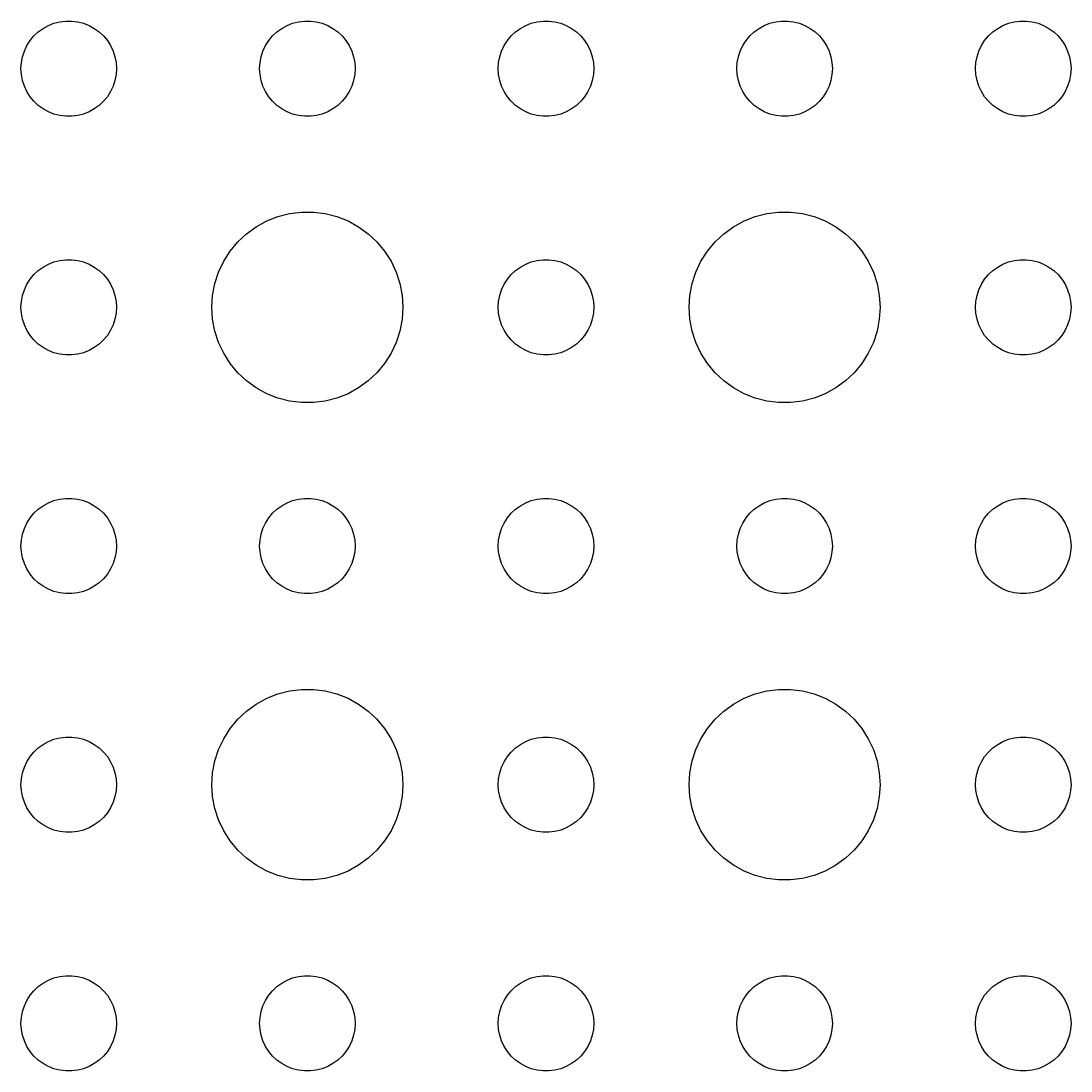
# Model space of a CAD drawing. Header units: metres. Extents: x -157 to 157, y -157 to 157.
# Drawn here: x 81 to 114, y 36 to 69 of the extents above; entities that cross this region are included whole.
import ezdxf

# ---------------------------------------------------------------- set-up
doc = ezdxf.new("R2010")
doc.units = ezdxf.units.M

msp = doc.modelspace()

# ---------------------------------------------------------------- linework, layer by layer
for p, q in [((82.0365, 68.9266), (82.2189, 68.9734)), ((82.2189, 68.9734), (82.4058, 68.997)), ((82.4058, 68.997), (82.5942, 68.997)), ((82.5942, 68.997), (82.7811, 68.9734)), ((82.7811, 68.9734), (82.9635, 68.9266)), ((89.5365, 68.9266), (89.7189, 68.9734)), ((89.7189, 68.9734), (89.9058, 68.997)), ((89.9058, 68.997), (90.0942, 68.997)), ((90.0942, 68.997), (90.2811, 68.9734)), ((90.2811, 68.9734), (90.4635, 68.9266)), ((97.0365, 68.9266), (97.2189, 68.9734)), ((97.2189, 68.9734), (97.4058, 68.997)), ((97.4058, 68.997), (97.5942, 68.997)), ((97.5942, 68.997), (97.7811, 68.9734)), ((97.7811, 68.9734), (97.9635, 68.9266)), ((104.536, 68.9266), (104.719, 68.9734)), ((104.719, 68.9734), (104.906, 68.997)), ((104.906, 68.997), (105.094, 68.997)), ((105.094, 68.997), (105.281, 68.9734)), ((105.281, 68.9734), (105.464, 68.9266)), ((112.036, 68.9266), (112.219, 68.9734)), ((112.219, 68.9734), (112.406, 68.997)), ((112.406, 68.997), (112.594, 68.997)), ((112.594, 68.997), (112.781, 68.9734)), ((112.781, 68.9734), (112.964, 68.9266)), ((81.4065, 68.5268), (81.5439, 68.6558)), ((81.5439, 68.6558), (81.6963, 68.7665)), ((81.6963, 68.7665), (81.8613, 68.8572)), ((81.8613, 68.8572), (82.0365, 68.9266)), ((82.9635, 68.9266), (83.1387, 68.8572)), ((83.1387, 68.8572), (83.3037, 68.7665)), ((83.3037, 68.7665), (83.4561, 68.6558)), ((83.4561, 68.6558), (83.5934, 68.5268)), ((88.9065, 68.5268), (89.0439, 68.6558)), ((89.0439, 68.6558), (89.1963, 68.7665)), ((89.1963, 68.7665), (89.3613, 68.8572)), ((89.3613, 68.8572), (89.5365, 68.9266)), ((90.4635, 68.9266), (90.6387, 68.8572)), ((90.6387, 68.8572), (90.8037, 68.7665)), ((90.8037, 68.7665), (90.9561, 68.6558)), ((90.9561, 68.6558), (91.0934, 68.5268)), ((96.4065, 68.5268), (96.5439, 68.6558)), ((96.5439, 68.6558), (96.6963, 68.7665)), ((96.6963, 68.7665), (96.8613, 68.8572)), ((96.8613, 68.8572), (97.0365, 68.9266)), ((97.9635, 68.9266), (98.1387, 68.8572)), ((98.1387, 68.8572), (98.3037, 68.7665)), ((98.3037, 68.7665), (98.4561, 68.6558)), ((98.4561, 68.6558), (98.5934, 68.5268)), ((103.907, 68.5268), (104.044, 68.6558)), ((104.044, 68.6558), (104.196, 68.7665)), ((104.196, 68.7665), (104.361, 68.8572)), ((104.361, 68.8572), (104.536, 68.9266)), ((105.464, 68.9266), (105.639, 68.8572)), ((105.639, 68.8572), (105.804, 68.7665)), ((105.804, 68.7665), (105.956, 68.6558)), ((105.956, 68.6558), (106.093, 68.5268)), ((111.407, 68.5268), (111.544, 68.6558)), ((111.544, 68.6558), (111.696, 68.7665)), ((111.696, 68.7665), (111.861, 68.8572)), ((111.861, 68.8572), (112.036, 68.9266)), ((112.964, 68.9266), (113.139, 68.8572)), ((113.139, 68.8572), (113.304, 68.7665)), ((113.304, 68.7665), (113.456, 68.6558)), ((113.456, 68.6558), (113.593, 68.5268)), ((81.1855, 68.2226), (81.2865, 68.3817)), ((81.2865, 68.3817), (81.4065, 68.5268)), ((83.5934, 68.5268), (83.7135, 68.3817)), ((83.7135, 68.3817), (83.8145, 68.2226)), ((88.6855, 68.2226), (88.7865, 68.3817)), ((88.7865, 68.3817), (88.9065, 68.5268)), ((91.0934, 68.5268), (91.2135, 68.3817)), ((91.2135, 68.3817), (91.3145, 68.2226)), ((96.1855, 68.2226), (96.2865, 68.3817)), ((96.2865, 68.3817), (96.4065, 68.5268)), ((98.5934, 68.5268), (98.7135, 68.3817)), ((98.7135, 68.3817), (98.8145, 68.2226)), ((103.686, 68.2226), (103.786, 68.3817)), ((103.786, 68.3817), (103.907, 68.5268)), ((106.093, 68.5268), (106.214, 68.3817)), ((106.214, 68.3817), (106.314, 68.2226)), ((111.186, 68.2226), (111.286, 68.3817)), ((111.286, 68.3817), (111.407, 68.5268)), ((113.593, 68.5268), (113.714, 68.3817)), ((113.714, 68.3817), (113.814, 68.2226)), ((81.0471, 67.873), (81.1053, 68.0522)), ((81.1053, 68.0522), (81.1855, 68.2226)), ((83.8145, 68.2226), (83.8947, 68.0522)), ((83.8947, 68.0522), (83.9529, 67.873)), ((88.5471, 67.873), (88.6053, 68.0522)), ((88.6053, 68.0522), (88.6855, 68.2226)), ((91.3145, 68.2226), (91.3947, 68.0522)), ((91.3947, 68.0522), (91.4529, 67.873)), ((96.0471, 67.873), (96.1053, 68.0522)), ((96.1053, 68.0522), (96.1855, 68.2226)), ((98.8145, 68.2226), (98.8947, 68.0522)), ((98.8947, 68.0522), (98.9529, 67.873)), ((103.547, 67.873), (103.605, 68.0522)), ((103.605, 68.0522), (103.686, 68.2226)), ((106.314, 68.2226), (106.395, 68.0522)), ((106.395, 68.0522), (106.453, 67.873)), ((111.047, 67.873), (111.105, 68.0522)), ((111.105, 68.0522), (111.186, 68.2226)), ((113.814, 68.2226), (113.895, 68.0522)), ((113.895, 68.0522), (113.953, 67.873)), ((81, 67.5), (81.0118, 67.688)), ((81.0118, 67.688), (81.0471, 67.873)), ((83.9529, 67.873), (83.9882, 67.688)), ((83.9882, 67.688), (84, 67.5)), ((88.5, 67.5), (88.5118, 67.688)), ((88.5118, 67.688), (88.5471, 67.873)), ((91.4529, 67.873), (91.4882, 67.688)), ((91.4882, 67.688), (91.5, 67.5)), ((96, 67.5), (96.0118, 67.688)), ((96.0118, 67.688), (96.0471, 67.873)), ((98.9529, 67.873), (98.9882, 67.688)), ((98.9882, 67.688), (99, 67.5)), ((103.5, 67.5), (103.512, 67.688)), ((103.512, 67.688), (103.547, 67.873)), ((106.453, 67.873), (106.488, 67.688)), ((106.488, 67.688), (106.5, 67.5)), ((111, 67.5), (111.012, 67.688)), ((111.012, 67.688), (111.047, 67.873)), ((113.953, 67.873), (113.988, 67.688)), ((113.988, 67.688), (114, 67.5)), ((81.0118, 67.312), (81, 67.5)), ((84, 67.5), (83.9882, 67.312)), ((88.5118, 67.312), (88.5, 67.5)), ((91.5, 67.5), (91.4882, 67.312)), ((96.0118, 67.312), (96, 67.5)), ((99, 67.5), (98.9882, 67.312)), ((103.512, 67.312), (103.5, 67.5)), ((106.5, 67.5), (106.488, 67.312)), ((111.012, 67.312), (111, 67.5)), ((114, 67.5), (113.988, 67.312)), ((81.0471, 67.127), (81.0118, 67.312)), ((81.1053, 66.9478), (81.0471, 67.127)), ((83.9529, 67.127), (83.8947, 66.9478)), ((83.9882, 67.312), (83.9529, 67.127)), ((88.5471, 67.127), (88.5118, 67.312)), ((88.6053, 66.9478), (88.5471, 67.127)), ((91.4529, 67.127), (91.3947, 66.9478)), ((91.4882, 67.312), (91.4529, 67.127)), ((96.0471, 67.127), (96.0118, 67.312)), ((96.1053, 66.9478), (96.0471, 67.127)), ((98.9529, 67.127), (98.8947, 66.9478)), ((98.9882, 67.312), (98.9529, 67.127)), ((103.547, 67.127), (103.512, 67.312)), ((103.605, 66.9478), (103.547, 67.127)), ((106.453, 67.127), (106.395, 66.9478)), ((106.488, 67.312), (106.453, 67.127)), ((111.047, 67.127), (111.012, 67.312)), ((111.105, 66.9478), (111.047, 67.127)), ((113.953, 67.127), (113.895, 66.9478)), ((113.988, 67.312), (113.953, 67.127)), ((81.1855, 66.7774), (81.1053, 66.9478)), ((81.2865, 66.6183), (81.1855, 66.7774)), ((83.8145, 66.7774), (83.7135, 66.6183)), ((83.8947, 66.9478), (83.8145, 66.7774)), ((88.6855, 66.7774), (88.6053, 66.9478)), ((88.7865, 66.6183), (88.6855, 66.7774)), ((91.3145, 66.7774), (91.2135, 66.6183)), ((91.3947, 66.9478), (91.3145, 66.7774)), ((96.1855, 66.7774), (96.1053, 66.9478)), ((96.2865, 66.6183), (96.1855, 66.7774)), ((98.8145, 66.7774), (98.7135, 66.6183)), ((98.8947, 66.9478), (98.8145, 66.7774)), ((103.686, 66.7774), (103.605, 66.9478)), ((103.786, 66.6183), (103.686, 66.7774)), ((106.314, 66.7774), (106.214, 66.6183)), ((106.395, 66.9478), (106.314, 66.7774)), ((111.186, 66.7774), (111.105, 66.9478)), ((111.286, 66.6183), (111.186, 66.7774)), ((113.814, 66.7774), (113.714, 66.6183)), ((113.895, 66.9478), (113.814, 66.7774)), ((81.4065, 66.4732), (81.2865, 66.6183)), ((81.5439, 66.3442), (81.4065, 66.4732)), ((81.6963, 66.2335), (81.5439, 66.3442)), ((83.4561, 66.3442), (83.3037, 66.2335)), ((83.5934, 66.4732), (83.4561, 66.3442)), ((83.7135, 66.6183), (83.5934, 66.4732)), ((88.9065, 66.4732), (88.7865, 66.6183)), ((89.0439, 66.3442), (88.9065, 66.4732)), ((89.1963, 66.2335), (89.0439, 66.3442)), ((90.9561, 66.3442), (90.8037, 66.2335)), ((91.0934, 66.4732), (90.9561, 66.3442)), ((91.2135, 66.6183), (91.0934, 66.4732)), ((96.4065, 66.4732), (96.2865, 66.6183)), ((96.5439, 66.3442), (96.4065, 66.4732)), ((96.6963, 66.2335), (96.5439, 66.3442)), ((98.4561, 66.3442), (98.3037, 66.2335)), ((98.5934, 66.4732), (98.4561, 66.3442)), ((98.7135, 66.6183), (98.5934, 66.4732)), ((103.907, 66.4732), (103.786, 66.6183)), ((104.044, 66.3442), (103.907, 66.4732)), ((104.196, 66.2335), (104.044, 66.3442)), ((105.956, 66.3442), (105.804, 66.2335)), ((106.093, 66.4732), (105.956, 66.3442)), ((106.214, 66.6183), (106.093, 66.4732)), ((111.407, 66.4732), (111.286, 66.6183)), ((111.544, 66.3442), (111.407, 66.4732)), ((111.696, 66.2335), (111.544, 66.3442)), ((113.456, 66.3442), (113.304, 66.2335)), ((113.593, 66.4732), (113.456, 66.3442)), ((113.714, 66.6183), (113.593, 66.4732)), ((81.8613, 66.1428), (81.6963, 66.2335)), ((82.0365, 66.0734), (81.8613, 66.1428)), ((82.2189, 66.0266), (82.0365, 66.0734)), ((82.4058, 66.003), (82.2189, 66.0266)), ((82.5942, 66.003), (82.4058, 66.003)), ((82.7811, 66.0266), (82.5942, 66.003)), ((82.9635, 66.0734), (82.7811, 66.0266)), ((83.1387, 66.1428), (82.9635, 66.0734)), ((83.3037, 66.2335), (83.1387, 66.1428)), ((89.3613, 66.1428), (89.1963, 66.2335)), ((89.5365, 66.0734), (89.3613, 66.1428)), ((89.7189, 66.0266), (89.5365, 66.0734)), ((89.9058, 66.003), (89.7189, 66.0266)), ((90.0942, 66.003), (89.9058, 66.003)), ((90.2811, 66.0266), (90.0942, 66.003)), ((90.4635, 66.0734), (90.2811, 66.0266)), ((90.6387, 66.1428), (90.4635, 66.0734)), ((90.8037, 66.2335), (90.6387, 66.1428)), ((96.8613, 66.1428), (96.6963, 66.2335)), ((97.0365, 66.0734), (96.8613, 66.1428)), ((97.2189, 66.0266), (97.0365, 66.0734)), ((97.4058, 66.003), (97.2189, 66.0266)), ((97.5942, 66.003), (97.4058, 66.003)), ((97.7811, 66.0266), (97.5942, 66.003)), ((97.9635, 66.0734), (97.7811, 66.0266)), ((98.1387, 66.1428), (97.9635, 66.0734)), ((98.3037, 66.2335), (98.1387, 66.1428)), ((104.361, 66.1428), (104.196, 66.2335)), ((104.536, 66.0734), (104.361, 66.1428)), ((104.719, 66.0266), (104.536, 66.0734)), ((104.906, 66.003), (104.719, 66.0266)), ((105.094, 66.003), (104.906, 66.003)), ((105.281, 66.0266), (105.094, 66.003)), ((105.464, 66.0734), (105.281, 66.0266)), ((105.639, 66.1428), (105.464, 66.0734)), ((105.804, 66.2335), (105.639, 66.1428)), ((111.861, 66.1428), (111.696, 66.2335)), ((112.036, 66.0734), (111.861, 66.1428)), ((112.219, 66.0266), (112.036, 66.0734)), ((112.406, 66.003), (112.219, 66.0266)), ((112.594, 66.003), (112.406, 66.003)), ((112.781, 66.0266), (112.594, 66.003)), ((112.964, 66.0734), (112.781, 66.0266)), ((113.139, 66.1428), (112.964, 66.0734)), ((113.304, 66.2335), (113.139, 66.1428)), ((88.3925, 62.533), (88.7227, 62.7145)), ((88.7227, 62.7145), (89.073, 62.8532)), ((89.073, 62.8532), (89.4379, 62.9469)), ((89.4379, 62.9469), (89.8116, 62.9941)), ((89.8116, 62.9941), (90.1884, 62.9941)), ((90.1884, 62.9941), (90.5621, 62.9469)), ((90.5621, 62.9469), (90.927, 62.8532)), ((90.927, 62.8532), (91.2773, 62.7145)), ((91.2773, 62.7145), (91.6075, 62.533)), ((103.393, 62.533), (103.723, 62.7145)), ((103.723, 62.7145), (104.073, 62.8532)), ((104.073, 62.8532), (104.438, 62.9469)), ((104.438, 62.9469), (104.812, 62.9941)), ((104.812, 62.9941), (105.188, 62.9941)), ((105.188, 62.9941), (105.562, 62.9469)), ((105.562, 62.9469), (105.927, 62.8532)), ((105.927, 62.8532), (106.277, 62.7145)), ((106.277, 62.7145), (106.607, 62.533)), ((88.0877, 62.3115), (88.3925, 62.533)), ((91.6075, 62.533), (91.9123, 62.3115)), ((103.088, 62.3115), (103.393, 62.533)), ((106.607, 62.533), (106.912, 62.3115)), ((87.573, 61.7634), (87.8131, 62.0536)), ((87.8131, 62.0536), (88.0877, 62.3115)), ((91.9123, 62.3115), (92.1869, 62.0536)), ((92.1869, 62.0536), (92.427, 61.7634)), ((102.573, 61.7634), (102.813, 62.0536)), ((102.813, 62.0536), (103.088, 62.3115)), ((106.912, 62.3115), (107.187, 62.0536)), ((107.187, 62.0536), (107.427, 61.7634)), ((87.3711, 61.4453), (87.573, 61.7634)), ((92.427, 61.7634), (92.6289, 61.4453)), ((102.371, 61.4453), (102.573, 61.7634)), ((107.427, 61.7634), (107.629, 61.4453)), ((81.8613, 61.3572), (82.0365, 61.4266)), ((82.0365, 61.4266), (82.2189, 61.4734)), ((82.2189, 61.4734), (82.4058, 61.497)), ((82.4058, 61.497), (82.5942, 61.497)), ((82.5942, 61.497), (82.7811, 61.4734)), ((82.7811, 61.4734), (82.9635, 61.4266)), ((82.9635, 61.4266), (83.1387, 61.3572)), ((87.2107, 61.1044), (87.3711, 61.4453)), ((92.6289, 61.4453), (92.7893, 61.1044)), ((96.8613, 61.3572), (97.0365, 61.4266)), ((97.0365, 61.4266), (97.2189, 61.4734)), ((97.2189, 61.4734), (97.4058, 61.497)), ((97.4058, 61.497), (97.5942, 61.497)), ((97.5942, 61.497), (97.7811, 61.4734)), ((97.7811, 61.4734), (97.9635, 61.4266)), ((97.9635, 61.4266), (98.1387, 61.3572)), ((102.211, 61.1044), (102.371, 61.4453)), ((107.629, 61.4453), (107.789, 61.1044)), ((111.861, 61.3572), (112.036, 61.4266)), ((112.036, 61.4266), (112.219, 61.4734)), ((112.219, 61.4734), (112.406, 61.497)), ((112.406, 61.497), (112.594, 61.497)), ((112.594, 61.497), (112.781, 61.4734)), ((112.781, 61.4734), (112.964, 61.4266)), ((112.964, 61.4266), (113.139, 61.3572)), ((81.4065, 61.0268), (81.5439, 61.1558)), ((81.5439, 61.1558), (81.6963, 61.2665)), ((81.6963, 61.2665), (81.8613, 61.3572)), ((83.1387, 61.3572), (83.3037, 61.2665)), ((83.3037, 61.2665), (83.4561, 61.1558)), ((83.4561, 61.1558), (83.5934, 61.0268)), ((87.0943, 60.7461), (87.2107, 61.1044)), ((92.7893, 61.1044), (92.9057, 60.7461)), ((96.4065, 61.0268), (96.5439, 61.1558)), ((96.5439, 61.1558), (96.6963, 61.2665)), ((96.6963, 61.2665), (96.8613, 61.3572)), ((98.1387, 61.3572), (98.3037, 61.2665)), ((98.3037, 61.2665), (98.4561, 61.1558)), ((98.4561, 61.1558), (98.5934, 61.0268)), ((102.094, 60.7461), (102.211, 61.1044)), ((107.789, 61.1044), (107.906, 60.7461)), ((111.407, 61.0268), (111.544, 61.1558)), ((111.544, 61.1558), (111.696, 61.2665)), ((111.696, 61.2665), (111.861, 61.3572)), ((113.139, 61.3572), (113.304, 61.2665)), ((113.304, 61.2665), (113.456, 61.1558)), ((113.456, 61.1558), (113.593, 61.0268)), ((81.1053, 60.5522), (81.1855, 60.7226)), ((81.1855, 60.7226), (81.2865, 60.8817)), ((81.2865, 60.8817), (81.4065, 61.0268)), ((83.5934, 61.0268), (83.7135, 60.8817)), ((83.7135, 60.8817), (83.8145, 60.7226)), ((83.8145, 60.7226), (83.8947, 60.5522)), ((87.0237, 60.376), (87.0943, 60.7461)), ((92.9057, 60.7461), (92.9763, 60.376)), ((96.1053, 60.5522), (96.1855, 60.7226)), ((96.1855, 60.7226), (96.2865, 60.8817)), ((96.2865, 60.8817), (96.4065, 61.0268)), ((98.5934, 61.0268), (98.7135, 60.8817)), ((98.7135, 60.8817), (98.8145, 60.7226)), ((98.8145, 60.7226), (98.8947, 60.5522)), ((102.024, 60.376), (102.094, 60.7461)), ((107.906, 60.7461), (107.976, 60.376)), ((111.105, 60.5522), (111.186, 60.7226)), ((111.186, 60.7226), (111.286, 60.8817)), ((111.286, 60.8817), (111.407, 61.0268)), ((113.593, 61.0268), (113.714, 60.8817)), ((113.714, 60.8817), (113.814, 60.7226)), ((113.814, 60.7226), (113.895, 60.5522)), ((81.0471, 60.373), (81.1053, 60.5522)), ((83.8947, 60.5522), (83.9529, 60.373)), ((96.0471, 60.373), (96.1053, 60.5522)), ((98.8947, 60.5522), (98.9529, 60.373)), ((111.047, 60.373), (111.105, 60.5522)), ((113.895, 60.5522), (113.953, 60.373)), ((81, 60), (81.0118, 60.188)), ((81.0118, 60.188), (81.0471, 60.373)), ((83.9529, 60.373), (83.9882, 60.188)), ((83.9882, 60.188), (84, 60)), ((87, 60), (87.0237, 60.376)), ((92.9763, 60.376), (93, 60)), ((96, 60), (96.0118, 60.188)), ((96.0118, 60.188), (96.0471, 60.373)), ((98.9529, 60.373), (98.9882, 60.188)), ((98.9882, 60.188), (99, 60)), ((102, 60), (102.024, 60.376)), ((107.976, 60.376), (108, 60)), ((111, 60), (111.012, 60.188)), ((111.012, 60.188), (111.047, 60.373)), ((113.953, 60.373), (113.988, 60.188)), ((113.988, 60.188), (114, 60)), ((81.0118, 59.812), (81, 60)), ((81.0471, 59.627), (81.0118, 59.812)), ((83.9882, 59.812), (83.9529, 59.627)), ((84, 60), (83.9882, 59.812)), ((87.0237, 59.624), (87, 60)), ((93, 60), (92.9763, 59.624)), ((96.0118, 59.812), (96, 60)), ((96.0471, 59.627), (96.0118, 59.812)), ((98.9882, 59.812), (98.9529, 59.627)), ((99, 60), (98.9882, 59.812)), ((102.024, 59.624), (102, 60)), ((108, 60), (107.976, 59.624)), ((111.012, 59.812), (111, 60)), ((111.047, 59.627), (111.012, 59.812)), ((113.988, 59.812), (113.953, 59.627)), ((114, 60), (113.988, 59.812)), ((81.1053, 59.4478), (81.0471, 59.627)), ((81.1855, 59.2774), (81.1053, 59.4478)), ((83.8947, 59.4478), (83.8145, 59.2774)), ((83.9529, 59.627), (83.8947, 59.4478)), ((87.0943, 59.2539), (87.0237, 59.624)), ((92.9763, 59.624), (92.9057, 59.2539)), ((96.1053, 59.4478), (96.0471, 59.627)), ((96.1855, 59.2774), (96.1053, 59.4478)), ((98.8947, 59.4478), (98.8145, 59.2774)), ((98.9529, 59.627), (98.8947, 59.4478)), ((102.094, 59.2539), (102.024, 59.624)), ((107.976, 59.624), (107.906, 59.2539)), ((111.105, 59.4478), (111.047, 59.627)), ((111.186, 59.2774), (111.105, 59.4478)), ((113.895, 59.4478), (113.814, 59.2774)), ((113.953, 59.627), (113.895, 59.4478)), ((81.2865, 59.1183), (81.1855, 59.2774)), ((81.4065, 58.9732), (81.2865, 59.1183)), ((83.7135, 59.1183), (83.5934, 58.9732)), ((83.8145, 59.2774), (83.7135, 59.1183)), ((87.2107, 58.8956), (87.0943, 59.2539)), ((92.9057, 59.2539), (92.7893, 58.8956)), ((96.2865, 59.1183), (96.1855, 59.2774)), ((96.4065, 58.9732), (96.2865, 59.1183)), ((98.7135, 59.1183), (98.5934, 58.9732)), ((98.8145, 59.2774), (98.7135, 59.1183)), ((102.211, 58.8956), (102.094, 59.2539)), ((107.906, 59.2539), (107.789, 58.8956)), ((111.286, 59.1183), (111.186, 59.2774)), ((111.407, 58.9732), (111.286, 59.1183)), ((113.714, 59.1183), (113.593, 58.9732)), ((113.814, 59.2774), (113.714, 59.1183)), ((81.5439, 58.8442), (81.4065, 58.9732)), ((81.6963, 58.7335), (81.5439, 58.8442)), ((83.4561, 58.8442), (83.3037, 58.7335)), ((83.5934, 58.9732), (83.4561, 58.8442)), ((87.3711, 58.5547), (87.2107, 58.8956)), ((92.7893, 58.8956), (92.6289, 58.5547)), ((96.5439, 58.8442), (96.4065, 58.9732)), ((96.6963, 58.7335), (96.5439, 58.8442)), ((98.4561, 58.8442), (98.3037, 58.7335)), ((98.5934, 58.9732), (98.4561, 58.8442)), ((102.371, 58.5547), (102.211, 58.8956)), ((107.789, 58.8956), (107.629, 58.5547)), ((111.544, 58.8442), (111.407, 58.9732)), ((111.696, 58.7335), (111.544, 58.8442)), ((113.456, 58.8442), (113.304, 58.7335)), ((113.593, 58.9732), (113.456, 58.8442)), ((81.8613, 58.6428), (81.6963, 58.7335)), ((82.0365, 58.5734), (81.8613, 58.6428)), ((82.2189, 58.5266), (82.0365, 58.5734)), ((82.4058, 58.503), (82.2189, 58.5266)), ((82.5942, 58.503), (82.4058, 58.503)), ((82.7811, 58.5266), (82.5942, 58.503)), ((82.9635, 58.5734), (82.7811, 58.5266)), ((83.1387, 58.6428), (82.9635, 58.5734)), ((83.3037, 58.7335), (83.1387, 58.6428)), ((87.573, 58.2366), (87.3711, 58.5547)), ((92.6289, 58.5547), (92.427, 58.2366)), ((96.8613, 58.6428), (96.6963, 58.7335)), ((97.0365, 58.5734), (96.8613, 58.6428)), ((97.2189, 58.5266), (97.0365, 58.5734)), ((97.4058, 58.503), (97.2189, 58.5266)), ((97.5942, 58.503), (97.4058, 58.503)), ((97.7811, 58.5266), (97.5942, 58.503)), ((97.9635, 58.5734), (97.7811, 58.5266)), ((98.1387, 58.6428), (97.9635, 58.5734)), ((98.3037, 58.7335), (98.1387, 58.6428)), ((102.573, 58.2366), (102.371, 58.5547)), ((107.629, 58.5547), (107.427, 58.2366)), ((111.861, 58.6428), (111.696, 58.7335)), ((112.036, 58.5734), (111.861, 58.6428)), ((112.219, 58.5266), (112.036, 58.5734)), ((112.406, 58.503), (112.219, 58.5266)), ((112.594, 58.503), (112.406, 58.503)), ((112.781, 58.5266), (112.594, 58.503)), ((112.964, 58.5734), (112.781, 58.5266)), ((113.139, 58.6428), (112.964, 58.5734)), ((113.304, 58.7335), (113.139, 58.6428)), ((87.8131, 57.9464), (87.573, 58.2366)), ((92.427, 58.2366), (92.1869, 57.9464)), ((102.813, 57.9464), (102.573, 58.2366)), ((107.427, 58.2366), (107.187, 57.9464)), ((88.0877, 57.6885), (87.8131, 57.9464)), ((92.1869, 57.9464), (91.9123, 57.6885)), ((103.088, 57.6885), (102.813, 57.9464)), ((107.187, 57.9464), (106.912, 57.6885)), ((88.3925, 57.467), (88.0877, 57.6885)), ((88.7227, 57.2855), (88.3925, 57.467)), ((91.6075, 57.467), (91.2773, 57.2855)), ((91.9123, 57.6885), (91.6075, 57.467)), ((103.393, 57.467), (103.088, 57.6885)), ((103.723, 57.2855), (103.393, 57.467)), ((106.607, 57.467), (106.277, 57.2855)), ((106.912, 57.6885), (106.607, 57.467)), ((89.073, 57.1468), (88.7227, 57.2855)), ((89.4379, 57.0531), (89.073, 57.1468)), ((90.927, 57.1468), (90.5621, 57.0531)), ((91.2773, 57.2855), (90.927, 57.1468)), ((104.073, 57.1468), (103.723, 57.2855)), ((104.438, 57.0531), (104.073, 57.1468)), ((105.927, 57.1468), (105.562, 57.0531)), ((106.277, 57.2855), (105.927, 57.1468)), ((89.8116, 57.0059), (89.4379, 57.0531)), ((90.1884, 57.0059), (89.8116, 57.0059)), ((90.5621, 57.0531), (90.1884, 57.0059)), ((104.812, 57.0059), (104.438, 57.0531)), ((105.188, 57.0059), (104.812, 57.0059)), ((105.562, 57.0531), (105.188, 57.0059)), ((81.6963, 53.7665), (81.8613, 53.8572)), ((81.8613, 53.8572), (82.0365, 53.9266)), ((82.0365, 53.9266), (82.2189, 53.9734)), ((82.2189, 53.9734), (82.4058, 53.997)), ((82.4058, 53.997), (82.5942, 53.997)), ((82.5942, 53.997), (82.7811, 53.9734)), ((82.7811, 53.9734), (82.9635, 53.9266)), ((82.9635, 53.9266), (83.1387, 53.8572)), ((83.1387, 53.8572), (83.3037, 53.7665)), ((89.1963, 53.7665), (89.3613, 53.8572)), ((89.3613, 53.8572), (89.5365, 53.9266)), ((89.5365, 53.9266), (89.7189, 53.9734)), ((89.7189, 53.9734), (89.9058, 53.997)), ((89.9058, 53.997), (90.0942, 53.997)), ((90.0942, 53.997), (90.2811, 53.9734)), ((90.2811, 53.9734), (90.4635, 53.9266)), ((90.4635, 53.9266), (90.6387, 53.8572)), ((90.6387, 53.8572), (90.8037, 53.7665)), ((96.6963, 53.7665), (96.8613, 53.8572)), ((96.8613, 53.8572), (97.0365, 53.9266)), ((97.0365, 53.9266), (97.2189, 53.9734)), ((97.2189, 53.9734), (97.4058, 53.997)), ((97.4058, 53.997), (97.5942, 53.997)), ((97.5942, 53.997), (97.7811, 53.9734)), ((97.7811, 53.9734), (97.9635, 53.9266)), ((97.9635, 53.9266), (98.1387, 53.8572)), ((98.1387, 53.8572), (98.3037, 53.7665)), ((104.196, 53.7665), (104.361, 53.8572)), ((104.361, 53.8572), (104.536, 53.9266)), ((104.536, 53.9266), (104.719, 53.9734)), ((104.719, 53.9734), (104.906, 53.997)), ((104.906, 53.997), (105.094, 53.997)), ((105.094, 53.997), (105.281, 53.9734)), ((105.281, 53.9734), (105.464, 53.9266)), ((105.464, 53.9266), (105.639, 53.8572)), ((105.639, 53.8572), (105.804, 53.7665)), ((111.696, 53.7665), (111.861, 53.8572)), ((111.861, 53.8572), (112.036, 53.9266)), ((112.036, 53.9266), (112.219, 53.9734)), ((112.219, 53.9734), (112.406, 53.997)), ((112.406, 53.997), (112.594, 53.997)), ((112.594, 53.997), (112.781, 53.9734)), ((112.781, 53.9734), (112.964, 53.9266)), ((112.964, 53.9266), (113.139, 53.8572)), ((113.139, 53.8572), (113.304, 53.7665)), ((81.2865, 53.3817), (81.4065, 53.5268)), ((81.4065, 53.5268), (81.5439, 53.6558)), ((81.5439, 53.6558), (81.6963, 53.7665)), ((83.3037, 53.7665), (83.4561, 53.6558)), ((83.4561, 53.6558), (83.5934, 53.5268)), ((83.5934, 53.5268), (83.7135, 53.3817)), ((88.7865, 53.3817), (88.9065, 53.5268)), ((88.9065, 53.5268), (89.0439, 53.6558)), ((89.0439, 53.6558), (89.1963, 53.7665)), ((90.8037, 53.7665), (90.9561, 53.6558)), ((90.9561, 53.6558), (91.0934, 53.5268)), ((91.0934, 53.5268), (91.2135, 53.3817)), ((96.2865, 53.3817), (96.4065, 53.5268)), ((96.4065, 53.5268), (96.5439, 53.6558)), ((96.5439, 53.6558), (96.6963, 53.7665)), ((98.3037, 53.7665), (98.4561, 53.6558)), ((98.4561, 53.6558), (98.5934, 53.5268)), ((98.5934, 53.5268), (98.7135, 53.3817)), ((103.786, 53.3817), (103.907, 53.5268)), ((103.907, 53.5268), (104.044, 53.6558)), ((104.044, 53.6558), (104.196, 53.7665)), ((105.804, 53.7665), (105.956, 53.6558)), ((105.956, 53.6558), (106.093, 53.5268)), ((106.093, 53.5268), (106.214, 53.3817)), ((111.286, 53.3817), (111.407, 53.5268)), ((111.407, 53.5268), (111.544, 53.6558)), ((111.544, 53.6558), (111.696, 53.7665)), ((113.304, 53.7665), (113.456, 53.6558)), ((113.456, 53.6558), (113.593, 53.5268)), ((113.593, 53.5268), (113.714, 53.3817)), ((81.1053, 53.0522), (81.1855, 53.2226)), ((81.1855, 53.2226), (81.2865, 53.3817)), ((83.7135, 53.3817), (83.8145, 53.2226)), ((83.8145, 53.2226), (83.8947, 53.0522)), ((88.6053, 53.0522), (88.6855, 53.2226)), ((88.6855, 53.2226), (88.7865, 53.3817)), ((91.2135, 53.3817), (91.3145, 53.2226)), ((91.3145, 53.2226), (91.3947, 53.0522)), ((96.1053, 53.0522), (96.1855, 53.2226)), ((96.1855, 53.2226), (96.2865, 53.3817)), ((98.7135, 53.3817), (98.8145, 53.2226)), ((98.8145, 53.2226), (98.8947, 53.0522)), ((103.605, 53.0522), (103.686, 53.2226)), ((103.686, 53.2226), (103.786, 53.3817)), ((106.214, 53.3817), (106.314, 53.2226)), ((106.314, 53.2226), (106.395, 53.0522)), ((111.105, 53.0522), (111.186, 53.2226)), ((111.186, 53.2226), (111.286, 53.3817)), ((113.714, 53.3817), (113.814, 53.2226)), ((113.814, 53.2226), (113.895, 53.0522)), ((81.0118, 52.688), (81.0471, 52.873)), ((81.0471, 52.873), (81.1053, 53.0522)), ((83.8947, 53.0522), (83.9529, 52.873)), ((83.9529, 52.873), (83.9882, 52.688)), ((88.5118, 52.688), (88.5471, 52.873)), ((88.5471, 52.873), (88.6053, 53.0522)), ((91.3947, 53.0522), (91.4529, 52.873)), ((91.4529, 52.873), (91.4882, 52.688)), ((96.0118, 52.688), (96.0471, 52.873)), ((96.0471, 52.873), (96.1053, 53.0522)), ((98.8947, 53.0522), (98.9529, 52.873)), ((98.9529, 52.873), (98.9882, 52.688)), ((103.512, 52.688), (103.547, 52.873)), ((103.547, 52.873), (103.605, 53.0522)), ((106.395, 53.0522), (106.453, 52.873)), ((106.453, 52.873), (106.488, 52.688)), ((111.012, 52.688), (111.047, 52.873)), ((111.047, 52.873), (111.105, 53.0522)), ((113.895, 53.0522), (113.953, 52.873)), ((113.953, 52.873), (113.988, 52.688)), ((81, 52.5), (81.0118, 52.688)), ((81.0118, 52.312), (81, 52.5)), ((83.9882, 52.688), (84, 52.5)), ((84, 52.5), (83.9882, 52.312)), ((88.5, 52.5), (88.5118, 52.688)), ((88.5118, 52.312), (88.5, 52.5)), ((91.4882, 52.688), (91.5, 52.5)), ((91.5, 52.5), (91.4882, 52.312)), ((96, 52.5), (96.0118, 52.688)), ((96.0118, 52.312), (96, 52.5)), ((98.9882, 52.688), (99, 52.5)), ((99, 52.5), (98.9882, 52.312)), ((103.5, 52.5), (103.512, 52.688)), ((103.512, 52.312), (103.5, 52.5)), ((106.488, 52.688), (106.5, 52.5)), ((106.5, 52.5), (106.488, 52.312)), ((111, 52.5), (111.012, 52.688)), ((111.012, 52.312), (111, 52.5)), ((113.988, 52.688), (114, 52.5)), ((114, 52.5), (113.988, 52.312)), ((81.0471, 52.127), (81.0118, 52.312)), ((83.9882, 52.312), (83.9529, 52.127)), ((88.5471, 52.127), (88.5118, 52.312)), ((91.4882, 52.312), (91.4529, 52.127)), ((96.0471, 52.127), (96.0118, 52.312)), ((98.9882, 52.312), (98.9529, 52.127)), ((103.547, 52.127), (103.512, 52.312)), ((106.488, 52.312), (106.453, 52.127)), ((111.047, 52.127), (111.012, 52.312)), ((113.988, 52.312), (113.953, 52.127)), ((81.1053, 51.9478), (81.0471, 52.127)), ((81.1855, 51.7774), (81.1053, 51.9478)), ((83.8947, 51.9478), (83.8145, 51.7774)), ((83.9529, 52.127), (83.8947, 51.9478)), ((88.6053, 51.9478), (88.5471, 52.127)), ((88.6855, 51.7774), (88.6053, 51.9478)), ((91.3947, 51.9478), (91.3145, 51.7774)), ((91.4529, 52.127), (91.3947, 51.9478)), ((96.1053, 51.9478), (96.0471, 52.127)), ((96.1855, 51.7774), (96.1053, 51.9478)), ((98.8947, 51.9478), (98.8145, 51.7774)), ((98.9529, 52.127), (98.8947, 51.9478)), ((103.605, 51.9478), (103.547, 52.127)), ((103.686, 51.7774), (103.605, 51.9478)), ((106.395, 51.9478), (106.314, 51.7774)), ((106.453, 52.127), (106.395, 51.9478)), ((111.105, 51.9478), (111.047, 52.127)), ((111.186, 51.7774), (111.105, 51.9478)), ((113.895, 51.9478), (113.814, 51.7774)), ((113.953, 52.127), (113.895, 51.9478)), ((81.2865, 51.6183), (81.1855, 51.7774)), ((81.4065, 51.4732), (81.2865, 51.6183)), ((83.7135, 51.6183), (83.5934, 51.4732)), ((83.8145, 51.7774), (83.7135, 51.6183)), ((88.7865, 51.6183), (88.6855, 51.7774)), ((88.9065, 51.4732), (88.7865, 51.6183)), ((91.2135, 51.6183), (91.0934, 51.4732)), ((91.3145, 51.7774), (91.2135, 51.6183)), ((96.2865, 51.6183), (96.1855, 51.7774)), ((96.4065, 51.4732), (96.2865, 51.6183)), ((98.7135, 51.6183), (98.5934, 51.4732)), ((98.8145, 51.7774), (98.7135, 51.6183)), ((103.786, 51.6183), (103.686, 51.7774)), ((103.907, 51.4732), (103.786, 51.6183)), ((106.214, 51.6183), (106.093, 51.4732)), ((106.314, 51.7774), (106.214, 51.6183)), ((111.286, 51.6183), (111.186, 51.7774)), ((111.407, 51.4732), (111.286, 51.6183)), ((113.714, 51.6183), (113.593, 51.4732)), ((113.814, 51.7774), (113.714, 51.6183)), ((81.5439, 51.3442), (81.4065, 51.4732)), ((81.6963, 51.2335), (81.5439, 51.3442)), ((81.8613, 51.1428), (81.6963, 51.2335)), ((83.3037, 51.2335), (83.1387, 51.1428)), ((83.4561, 51.3442), (83.3037, 51.2335)), ((83.5934, 51.4732), (83.4561, 51.3442)), ((89.0439, 51.3442), (88.9065, 51.4732)), ((89.1963, 51.2335), (89.0439, 51.3442)), ((89.3613, 51.1428), (89.1963, 51.2335)), ((90.8037, 51.2335), (90.6387, 51.1428)), ((90.9561, 51.3442), (90.8037, 51.2335)), ((91.0934, 51.4732), (90.9561, 51.3442)), ((96.5439, 51.3442), (96.4065, 51.4732)), ((96.6963, 51.2335), (96.5439, 51.3442)), ((96.8613, 51.1428), (96.6963, 51.2335)), ((98.3037, 51.2335), (98.1387, 51.1428)), ((98.4561, 51.3442), (98.3037, 51.2335)), ((98.5934, 51.4732), (98.4561, 51.3442)), ((104.044, 51.3442), (103.907, 51.4732)), ((104.196, 51.2335), (104.044, 51.3442)), ((104.361, 51.1428), (104.196, 51.2335)), ((105.804, 51.2335), (105.639, 51.1428)), ((105.956, 51.3442), (105.804, 51.2335)), ((106.093, 51.4732), (105.956, 51.3442)), ((111.544, 51.3442), (111.407, 51.4732)), ((111.696, 51.2335), (111.544, 51.3442)), ((111.861, 51.1428), (111.696, 51.2335)), ((113.304, 51.2335), (113.139, 51.1428)), ((113.456, 51.3442), (113.304, 51.2335)), ((113.593, 51.4732), (113.456, 51.3442)), ((82.0365, 51.0734), (81.8613, 51.1428)), ((82.2189, 51.0266), (82.0365, 51.0734)), ((82.4058, 51.003), (82.2189, 51.0266)), ((82.5942, 51.003), (82.4058, 51.003)), ((82.7811, 51.0266), (82.5942, 51.003)), ((82.9635, 51.0734), (82.7811, 51.0266)), ((83.1387, 51.1428), (82.9635, 51.0734)), ((89.5365, 51.0734), (89.3613, 51.1428)), ((89.7189, 51.0266), (89.5365, 51.0734)), ((89.9058, 51.003), (89.7189, 51.0266)), ((90.0942, 51.003), (89.9058, 51.003)), ((90.2811, 51.0266), (90.0942, 51.003)), ((90.4635, 51.0734), (90.2811, 51.0266)), ((90.6387, 51.1428), (90.4635, 51.0734)), ((97.0365, 51.0734), (96.8613, 51.1428)), ((97.2189, 51.0266), (97.0365, 51.0734)), ((97.4058, 51.003), (97.2189, 51.0266)), ((97.5942, 51.003), (97.4058, 51.003)), ((97.7811, 51.0266), (97.5942, 51.003)), ((97.9635, 51.0734), (97.7811, 51.0266)), ((98.1387, 51.1428), (97.9635, 51.0734)), ((104.536, 51.0734), (104.361, 51.1428)), ((104.719, 51.0266), (104.536, 51.0734)), ((104.906, 51.003), (104.719, 51.0266)), ((105.094, 51.003), (104.906, 51.003)), ((105.281, 51.0266), (105.094, 51.003)), ((105.464, 51.0734), (105.281, 51.0266)), ((105.639, 51.1428), (105.464, 51.0734)), ((112.036, 51.0734), (111.861, 51.1428)), ((112.219, 51.0266), (112.036, 51.0734)), ((112.406, 51.003), (112.219, 51.0266)), ((112.594, 51.003), (112.406, 51.003)), ((112.781, 51.0266), (112.594, 51.003)), ((112.964, 51.0734), (112.781, 51.0266)), ((113.139, 51.1428), (112.964, 51.0734)), ((88.7227, 47.7145), (89.073, 47.8532)), ((89.073, 47.8532), (89.4379, 47.9469)), ((89.4379, 47.9469), (89.8116, 47.9941)), ((89.8116, 47.9941), (90.1884, 47.9941)), ((90.1884, 47.9941), (90.5621, 47.9469)), ((90.5621, 47.9469), (90.927, 47.8532)), ((90.927, 47.8532), (91.2773, 47.7145)), ((103.723, 47.7145), (104.073, 47.8532)), ((104.073, 47.8532), (104.438, 47.9469)), ((104.438, 47.9469), (104.812, 47.9941)), ((104.812, 47.9941), (105.188, 47.9941)), ((105.188, 47.9941), (105.562, 47.9469)), ((105.562, 47.9469), (105.927, 47.8532)), ((105.927, 47.8532), (106.277, 47.7145)), ((88.0877, 47.3115), (88.3925, 47.533)), ((88.3925, 47.533), (88.7227, 47.7145)), ((91.2773, 47.7145), (91.6075, 47.533)), ((91.6075, 47.533), (91.9123, 47.3115)), ((103.088, 47.3115), (103.393, 47.533)), ((103.393, 47.533), (103.723, 47.7145)), ((106.277, 47.7145), (106.607, 47.533)), ((106.607, 47.533), (106.912, 47.3115)), ((87.8131, 47.0536), (88.0877, 47.3115)), ((91.9123, 47.3115), (92.1869, 47.0536)), ((102.813, 47.0536), (103.088, 47.3115)), ((106.912, 47.3115), (107.187, 47.0536)), ((87.573, 46.7634), (87.8131, 47.0536)), ((92.1869, 47.0536), (92.427, 46.7634)), ((102.573, 46.7634), (102.813, 47.0536)), ((107.187, 47.0536), (107.427, 46.7634)), ((87.3711, 46.4453), (87.573, 46.7634)), ((92.427, 46.7634), (92.6289, 46.4453)), ((102.371, 46.4453), (102.573, 46.7634)), ((107.427, 46.7634), (107.629, 46.4453)), ((81.5439, 46.1558), (81.6963, 46.2665)), ((81.6963, 46.2665), (81.8613, 46.3572)), ((81.8613, 46.3572), (82.0365, 46.4266)), ((82.0365, 46.4266), (82.2189, 46.4734)), ((82.2189, 46.4734), (82.4058, 46.497)), ((82.4058, 46.497), (82.5942, 46.497)), ((82.5942, 46.497), (82.7811, 46.4734)), ((82.7811, 46.4734), (82.9635, 46.4266)), ((82.9635, 46.4266), (83.1387, 46.3572)), ((83.1387, 46.3572), (83.3037, 46.2665)), ((83.3037, 46.2665), (83.4561, 46.1558)), ((87.2107, 46.1044), (87.3711, 46.4453)), ((92.6289, 46.4453), (92.7893, 46.1044)), ((96.5439, 46.1558), (96.6963, 46.2665)), ((96.6963, 46.2665), (96.8613, 46.3572)), ((96.8613, 46.3572), (97.0365, 46.4266)), ((97.0365, 46.4266), (97.2189, 46.4734)), ((97.2189, 46.4734), (97.4058, 46.497)), ((97.4058, 46.497), (97.5942, 46.497)), ((97.5942, 46.497), (97.7811, 46.4734)), ((97.7811, 46.4734), (97.9635, 46.4266)), ((97.9635, 46.4266), (98.1387, 46.3572)), ((98.1387, 46.3572), (98.3037, 46.2665)), ((98.3037, 46.2665), (98.4561, 46.1558)), ((102.211, 46.1044), (102.371, 46.4453)), ((107.629, 46.4453), (107.789, 46.1044)), ((111.544, 46.1558), (111.696, 46.2665)), ((111.696, 46.2665), (111.861, 46.3572)), ((111.861, 46.3572), (112.036, 46.4266)), ((112.036, 46.4266), (112.219, 46.4734)), ((112.219, 46.4734), (112.406, 46.497)), ((112.406, 46.497), (112.594, 46.497)), ((112.594, 46.497), (112.781, 46.4734)), ((112.781, 46.4734), (112.964, 46.4266)), ((112.964, 46.4266), (113.139, 46.3572)), ((113.139, 46.3572), (113.304, 46.2665)), ((113.304, 46.2665), (113.456, 46.1558)), ((81.1855, 45.7226), (81.2865, 45.8817)), ((81.2865, 45.8817), (81.4065, 46.0268)), ((81.4065, 46.0268), (81.5439, 46.1558)), ((83.4561, 46.1558), (83.5934, 46.0268)), ((83.5934, 46.0268), (83.7135, 45.8817)), ((83.7135, 45.8817), (83.8145, 45.7226)), ((87.0943, 45.7461), (87.2107, 46.1044)), ((92.7893, 46.1044), (92.9057, 45.7461)), ((96.1855, 45.7226), (96.2865, 45.8817)), ((96.2865, 45.8817), (96.4065, 46.0268)), ((96.4065, 46.0268), (96.5439, 46.1558)), ((98.4561, 46.1558), (98.5934, 46.0268)), ((98.5934, 46.0268), (98.7135, 45.8817)), ((98.7135, 45.8817), (98.8145, 45.7226)), ((102.094, 45.7461), (102.211, 46.1044)), ((107.789, 46.1044), (107.906, 45.7461)), ((111.186, 45.7226), (111.286, 45.8817)), ((111.286, 45.8817), (111.407, 46.0268)), ((111.407, 46.0268), (111.544, 46.1558)), ((113.456, 46.1558), (113.593, 46.0268)), ((113.593, 46.0268), (113.714, 45.8817)), ((113.714, 45.8817), (113.814, 45.7226)), ((81.0471, 45.373), (81.1053, 45.5522)), ((81.1053, 45.5522), (81.1855, 45.7226)), ((83.8145, 45.7226), (83.8947, 45.5522)), ((83.8947, 45.5522), (83.9529, 45.373)), ((87.0237, 45.376), (87.0943, 45.7461)), ((92.9057, 45.7461), (92.9763, 45.376)), ((96.0471, 45.373), (96.1053, 45.5522)), ((96.1053, 45.5522), (96.1855, 45.7226)), ((98.8145, 45.7226), (98.8947, 45.5522)), ((98.8947, 45.5522), (98.9529, 45.373)), ((102.024, 45.376), (102.094, 45.7461)), ((107.906, 45.7461), (107.976, 45.376)), ((111.047, 45.373), (111.105, 45.5522)), ((111.105, 45.5522), (111.186, 45.7226)), ((113.814, 45.7226), (113.895, 45.5522)), ((113.895, 45.5522), (113.953, 45.373)), ((81.0118, 45.188), (81.0471, 45.373)), ((83.9529, 45.373), (83.9882, 45.188)), ((87, 45), (87.0237, 45.376)), ((92.9763, 45.376), (93, 45)), ((96.0118, 45.188), (96.0471, 45.373)), ((98.9529, 45.373), (98.9882, 45.188)), ((102, 45), (102.024, 45.376)), ((107.976, 45.376), (108, 45)), ((111.012, 45.188), (111.047, 45.373)), ((113.953, 45.373), (113.988, 45.188)), ((81, 45), (81.0118, 45.188)), ((81.0118, 44.812), (81, 45)), ((83.9882, 45.188), (84, 45)), ((84, 45), (83.9882, 44.812)), ((87.0237, 44.624), (87, 45)), ((93, 45), (92.9763, 44.624)), ((96, 45), (96.0118, 45.188)), ((96.0118, 44.812), (96, 45)), ((98.9882, 45.188), (99, 45)), ((99, 45), (98.9882, 44.812)), ((102.024, 44.624), (102, 45)), ((108, 45), (107.976, 44.624)), ((111, 45), (111.012, 45.188)), ((111.012, 44.812), (111, 45)), ((113.988, 45.188), (114, 45)), ((114, 45), (113.988, 44.812)), ((81.0471, 44.627), (81.0118, 44.812)), ((81.1053, 44.4478), (81.0471, 44.627)), ((83.9529, 44.627), (83.8947, 44.4478)), ((83.9882, 44.812), (83.9529, 44.627)), ((87.0943, 44.2539), (87.0237, 44.624)), ((92.9763, 44.624), (92.9057, 44.2539)), ((96.0471, 44.627), (96.0118, 44.812)), ((96.1053, 44.4478), (96.0471, 44.627)), ((98.9529, 44.627), (98.8947, 44.4478)), ((98.9882, 44.812), (98.9529, 44.627)), ((102.094, 44.2539), (102.024, 44.624)), ((107.976, 44.624), (107.906, 44.2539)), ((111.047, 44.627), (111.012, 44.812)), ((111.105, 44.4478), (111.047, 44.627)), ((113.953, 44.627), (113.895, 44.4478)), ((113.988, 44.812), (113.953, 44.627)), ((81.1855, 44.2774), (81.1053, 44.4478)), ((81.2865, 44.1183), (81.1855, 44.2774)), ((83.8145, 44.2774), (83.7135, 44.1183)), ((83.8947, 44.4478), (83.8145, 44.2774)), ((87.2107, 43.8956), (87.0943, 44.2539)), ((92.9057, 44.2539), (92.7893, 43.8956)), ((96.1855, 44.2774), (96.1053, 44.4478)), ((96.2865, 44.1183), (96.1855, 44.2774)), ((98.8145, 44.2774), (98.7135, 44.1183)), ((98.8947, 44.4478), (98.8145, 44.2774)), ((102.211, 43.8956), (102.094, 44.2539)), ((107.906, 44.2539), (107.789, 43.8956)), ((111.186, 44.2774), (111.105, 44.4478)), ((111.286, 44.1183), (111.186, 44.2774)), ((113.814, 44.2774), (113.714, 44.1183)), ((113.895, 44.4478), (113.814, 44.2774)), ((81.4065, 43.9732), (81.2865, 44.1183)), ((81.5439, 43.8442), (81.4065, 43.9732)), ((83.5934, 43.9732), (83.4561, 43.8442)), ((83.7135, 44.1183), (83.5934, 43.9732)), ((87.3711, 43.5547), (87.2107, 43.8956)), ((92.7893, 43.8956), (92.6289, 43.5547)), ((96.4065, 43.9732), (96.2865, 44.1183)), ((96.5439, 43.8442), (96.4065, 43.9732)), ((98.5934, 43.9732), (98.4561, 43.8442)), ((98.7135, 44.1183), (98.5934, 43.9732)), ((102.371, 43.5547), (102.211, 43.8956)), ((107.789, 43.8956), (107.629, 43.5547)), ((111.407, 43.9732), (111.286, 44.1183)), ((111.544, 43.8442), (111.407, 43.9732)), ((113.593, 43.9732), (113.456, 43.8442)), ((113.714, 44.1183), (113.593, 43.9732)), ((81.6963, 43.7335), (81.5439, 43.8442)), ((81.8613, 43.6428), (81.6963, 43.7335)), ((82.0365, 43.5734), (81.8613, 43.6428)), ((82.2189, 43.5266), (82.0365, 43.5734)), ((82.9635, 43.5734), (82.7811, 43.5266)), ((83.1387, 43.6428), (82.9635, 43.5734)), ((83.3037, 43.7335), (83.1387, 43.6428)), ((83.4561, 43.8442), (83.3037, 43.7335)), ((96.6963, 43.7335), (96.5439, 43.8442)), ((96.8613, 43.6428), (96.6963, 43.7335)), ((97.0365, 43.5734), (96.8613, 43.6428)), ((97.2189, 43.5266), (97.0365, 43.5734)), ((97.9635, 43.5734), (97.7811, 43.5266)), ((98.1387, 43.6428), (97.9635, 43.5734)), ((98.3037, 43.7335), (98.1387, 43.6428)), ((98.4561, 43.8442), (98.3037, 43.7335)), ((111.696, 43.7335), (111.544, 43.8442)), ((111.861, 43.6428), (111.696, 43.7335)), ((112.036, 43.5734), (111.861, 43.6428)), ((112.219, 43.5266), (112.036, 43.5734)), ((112.964, 43.5734), (112.781, 43.5266)), ((113.139, 43.6428), (112.964, 43.5734)), ((113.304, 43.7335), (113.139, 43.6428)), ((113.456, 43.8442), (113.304, 43.7335)), ((82.4058, 43.503), (82.2189, 43.5266)), ((82.5942, 43.503), (82.4058, 43.503)), ((82.7811, 43.5266), (82.5942, 43.503)), ((87.573, 43.2366), (87.3711, 43.5547)), ((87.8131, 42.9464), (87.573, 43.2366)), ((92.427, 43.2366), (92.1869, 42.9464)), ((92.6289, 43.5547), (92.427, 43.2366)), ((97.4058, 43.503), (97.2189, 43.5266)), ((97.5942, 43.503), (97.4058, 43.503)), ((97.7811, 43.5266), (97.5942, 43.503)), ((102.573, 43.2366), (102.371, 43.5547)), ((102.813, 42.9464), (102.573, 43.2366)), ((107.427, 43.2366), (107.187, 42.9464)), ((107.629, 43.5547), (107.427, 43.2366)), ((112.406, 43.503), (112.219, 43.5266)), ((112.594, 43.503), (112.406, 43.503)), ((112.781, 43.5266), (112.594, 43.503)), ((88.0877, 42.6885), (87.8131, 42.9464)), ((92.1869, 42.9464), (91.9123, 42.6885)), ((103.088, 42.6885), (102.813, 42.9464)), ((107.187, 42.9464), (106.912, 42.6885)), ((88.3925, 42.467), (88.0877, 42.6885)), ((91.9123, 42.6885), (91.6075, 42.467)), ((103.393, 42.467), (103.088, 42.6885)), ((106.912, 42.6885), (106.607, 42.467)), ((88.7227, 42.2855), (88.3925, 42.467)), ((89.073, 42.1468), (88.7227, 42.2855)), ((91.2773, 42.2855), (90.927, 42.1468)), ((91.6075, 42.467), (91.2773, 42.2855)), ((103.723, 42.2855), (103.393, 42.467)), ((104.073, 42.1468), (103.723, 42.2855)), ((106.277, 42.2855), (105.927, 42.1468)), ((106.607, 42.467), (106.277, 42.2855)), ((89.4379, 42.0531), (89.073, 42.1468)), ((89.8116, 42.0059), (89.4379, 42.0531)), ((90.1884, 42.0059), (89.8116, 42.0059)), ((90.5621, 42.0531), (90.1884, 42.0059)), ((90.927, 42.1468), (90.5621, 42.0531)), ((104.438, 42.0531), (104.073, 42.1468)), ((104.812, 42.0059), (104.438, 42.0531)), ((105.188, 42.0059), (104.812, 42.0059)), ((105.562, 42.0531), (105.188, 42.0059)), ((105.927, 42.1468), (105.562, 42.0531)), ((82.0365, 38.9266), (82.2189, 38.9734)), ((82.2189, 38.9734), (82.4058, 38.997)), ((82.4058, 38.997), (82.5942, 38.997)), ((82.5942, 38.997), (82.7811, 38.9734)), ((82.7811, 38.9734), (82.9635, 38.9266)), ((89.5365, 38.9266), (89.7189, 38.9734)), ((89.7189, 38.9734), (89.9058, 38.997)), ((89.9058, 38.997), (90.0942, 38.997)), ((90.0942, 38.997), (90.2811, 38.9734)), ((90.2811, 38.9734), (90.4635, 38.9266)), ((97.0365, 38.9266), (97.2189, 38.9734)), ((97.2189, 38.9734), (97.4058, 38.997)), ((97.4058, 38.997), (97.5942, 38.997)), ((97.5942, 38.997), (97.7811, 38.9734)), ((97.7811, 38.9734), (97.9635, 38.9266)), ((104.536, 38.9266), (104.719, 38.9734)), ((104.719, 38.9734), (104.906, 38.997)), ((104.906, 38.997), (105.094, 38.997)), ((105.094, 38.997), (105.281, 38.9734)), ((105.281, 38.9734), (105.464, 38.9266)), ((112.036, 38.9266), (112.219, 38.9734)), ((112.219, 38.9734), (112.406, 38.997)), ((112.406, 38.997), (112.594, 38.997)), ((112.594, 38.997), (112.781, 38.9734)), ((112.781, 38.9734), (112.964, 38.9266)), ((81.4065, 38.5268), (81.5439, 38.6558)), ((81.5439, 38.6558), (81.6963, 38.7665)), ((81.6963, 38.7665), (81.8613, 38.8572)), ((81.8613, 38.8572), (82.0365, 38.9266)), ((82.9635, 38.9266), (83.1387, 38.8572)), ((83.1387, 38.8572), (83.3037, 38.7665)), ((83.3037, 38.7665), (83.4561, 38.6558)), ((83.4561, 38.6558), (83.5934, 38.5268)), ((88.9065, 38.5268), (89.0439, 38.6558)), ((89.0439, 38.6558), (89.1963, 38.7665)), ((89.1963, 38.7665), (89.3613, 38.8572)), ((89.3613, 38.8572), (89.5365, 38.9266)), ((90.4635, 38.9266), (90.6387, 38.8572)), ((90.6387, 38.8572), (90.8037, 38.7665)), ((90.8037, 38.7665), (90.9561, 38.6558)), ((90.9561, 38.6558), (91.0934, 38.5268)), ((96.4065, 38.5268), (96.5439, 38.6558)), ((96.5439, 38.6558), (96.6963, 38.7665)), ((96.6963, 38.7665), (96.8613, 38.8572)), ((96.8613, 38.8572), (97.0365, 38.9266)), ((97.9635, 38.9266), (98.1387, 38.8572)), ((98.1387, 38.8572), (98.3037, 38.7665)), ((98.3037, 38.7665), (98.4561, 38.6558)), ((98.4561, 38.6558), (98.5934, 38.5268)), ((103.907, 38.5268), (104.044, 38.6558)), ((104.044, 38.6558), (104.196, 38.7665)), ((104.196, 38.7665), (104.361, 38.8572)), ((104.361, 38.8572), (104.536, 38.9266)), ((105.464, 38.9266), (105.639, 38.8572)), ((105.639, 38.8572), (105.804, 38.7665)), ((105.804, 38.7665), (105.956, 38.6558)), ((105.956, 38.6558), (106.093, 38.5268)), ((111.407, 38.5268), (111.544, 38.6558)), ((111.544, 38.6558), (111.696, 38.7665)), ((111.696, 38.7665), (111.861, 38.8572)), ((111.861, 38.8572), (112.036, 38.9266)), ((112.964, 38.9266), (113.139, 38.8572)), ((113.139, 38.8572), (113.304, 38.7665)), ((113.304, 38.7665), (113.456, 38.6558)), ((113.456, 38.6558), (113.593, 38.5268)), ((81.1855, 38.2226), (81.2865, 38.3817)), ((81.2865, 38.3817), (81.4065, 38.5268)), ((83.5934, 38.5268), (83.7135, 38.3817)), ((83.7135, 38.3817), (83.8145, 38.2226)), ((88.6855, 38.2226), (88.7865, 38.3817)), ((88.7865, 38.3817), (88.9065, 38.5268)), ((91.0934, 38.5268), (91.2135, 38.3817)), ((91.2135, 38.3817), (91.3145, 38.2226)), ((96.1855, 38.2226), (96.2865, 38.3817)), ((96.2865, 38.3817), (96.4065, 38.5268)), ((98.5934, 38.5268), (98.7135, 38.3817)), ((98.7135, 38.3817), (98.8145, 38.2226)), ((103.686, 38.2226), (103.786, 38.3817)), ((103.786, 38.3817), (103.907, 38.5268)), ((106.093, 38.5268), (106.214, 38.3817)), ((106.214, 38.3817), (106.314, 38.2226)), ((111.186, 38.2226), (111.286, 38.3817)), ((111.286, 38.3817), (111.407, 38.5268)), ((113.593, 38.5268), (113.714, 38.3817)), ((113.714, 38.3817), (113.814, 38.2226)), ((81.0471, 37.873), (81.1053, 38.0522)), ((81.1053, 38.0522), (81.1855, 38.2226)), ((83.8145, 38.2226), (83.8947, 38.0522)), ((83.8947, 38.0522), (83.9529, 37.873)), ((88.5471, 37.873), (88.6053, 38.0522)), ((88.6053, 38.0522), (88.6855, 38.2226)), ((91.3145, 38.2226), (91.3947, 38.0522)), ((91.3947, 38.0522), (91.4529, 37.873)), ((96.0471, 37.873), (96.1053, 38.0522)), ((96.1053, 38.0522), (96.1855, 38.2226)), ((98.8145, 38.2226), (98.8947, 38.0522)), ((98.8947, 38.0522), (98.9529, 37.873)), ((103.547, 37.873), (103.605, 38.0522)), ((103.605, 38.0522), (103.686, 38.2226)), ((106.314, 38.2226), (106.395, 38.0522)), ((106.395, 38.0522), (106.453, 37.873)), ((111.047, 37.873), (111.105, 38.0522)), ((111.105, 38.0522), (111.186, 38.2226)), ((113.814, 38.2226), (113.895, 38.0522)), ((113.895, 38.0522), (113.953, 37.873)), ((81, 37.5), (81.0118, 37.688)), ((81.0118, 37.688), (81.0471, 37.873)), ((83.9529, 37.873), (83.9882, 37.688)), ((83.9882, 37.688), (84, 37.5)), ((88.5, 37.5), (88.5118, 37.688)), ((88.5118, 37.688), (88.5471, 37.873)), ((91.4529, 37.873), (91.4882, 37.688)), ((91.4882, 37.688), (91.5, 37.5)), ((96, 37.5), (96.0118, 37.688)), ((96.0118, 37.688), (96.0471, 37.873)), ((98.9529, 37.873), (98.9882, 37.688)), ((98.9882, 37.688), (99, 37.5)), ((103.5, 37.5), (103.512, 37.688)), ((103.512, 37.688), (103.547, 37.873)), ((106.453, 37.873), (106.488, 37.688)), ((106.488, 37.688), (106.5, 37.5)), ((111, 37.5), (111.012, 37.688)), ((111.012, 37.688), (111.047, 37.873)), ((113.953, 37.873), (113.988, 37.688)), ((113.988, 37.688), (114, 37.5)), ((81.0118, 37.312), (81, 37.5)), ((81.0471, 37.127), (81.0118, 37.312)), ((83.9882, 37.312), (83.9529, 37.127)), ((84, 37.5), (83.9882, 37.312)), ((88.5118, 37.312), (88.5, 37.5)), ((88.5471, 37.127), (88.5118, 37.312)), ((91.4882, 37.312), (91.4529, 37.127)), ((91.5, 37.5), (91.4882, 37.312)), ((96.0118, 37.312), (96, 37.5)), ((96.0471, 37.127), (96.0118, 37.312)), ((98.9882, 37.312), (98.9529, 37.127)), ((99, 37.5), (98.9882, 37.312)), ((103.512, 37.312), (103.5, 37.5)), ((103.547, 37.127), (103.512, 37.312)), ((106.488, 37.312), (106.453, 37.127)), ((106.5, 37.5), (106.488, 37.312)), ((111.012, 37.312), (111, 37.5)), ((111.047, 37.127), (111.012, 37.312)), ((113.988, 37.312), (113.953, 37.127)), ((114, 37.5), (113.988, 37.312)), ((81.1053, 36.9478), (81.0471, 37.127)), ((83.9529, 37.127), (83.8947, 36.9478)), ((88.6053, 36.9478), (88.5471, 37.127)), ((91.4529, 37.127), (91.3947, 36.9478)), ((96.1053, 36.9478), (96.0471, 37.127)), ((98.9529, 37.127), (98.8947, 36.9478)), ((103.605, 36.9478), (103.547, 37.127)), ((106.453, 37.127), (106.395, 36.9478)), ((111.105, 36.9478), (111.047, 37.127)), ((113.953, 37.127), (113.895, 36.9478)), ((81.1855, 36.7774), (81.1053, 36.9478)), ((81.2865, 36.6183), (81.1855, 36.7774)), ((83.8145, 36.7774), (83.7135, 36.6183)), ((83.8947, 36.9478), (83.8145, 36.7774)), ((88.6855, 36.7774), (88.6053, 36.9478)), ((88.7865, 36.6183), (88.6855, 36.7774)), ((91.3145, 36.7774), (91.2135, 36.6183)), ((91.3947, 36.9478), (91.3145, 36.7774)), ((96.1855, 36.7774), (96.1053, 36.9478)), ((96.2865, 36.6183), (96.1855, 36.7774)), ((98.8145, 36.7774), (98.7135, 36.6183)), ((98.8947, 36.9478), (98.8145, 36.7774)), ((103.686, 36.7774), (103.605, 36.9478)), ((103.786, 36.6183), (103.686, 36.7774)), ((106.314, 36.7774), (106.214, 36.6183)), ((106.395, 36.9478), (106.314, 36.7774)), ((111.186, 36.7774), (111.105, 36.9478)), ((111.286, 36.6183), (111.186, 36.7774)), ((113.814, 36.7774), (113.714, 36.6183)), ((113.895, 36.9478), (113.814, 36.7774)), ((81.4065, 36.4732), (81.2865, 36.6183)), ((81.5439, 36.3442), (81.4065, 36.4732)), ((81.6963, 36.2335), (81.5439, 36.3442)), ((83.4561, 36.3442), (83.3037, 36.2335)), ((83.5934, 36.4732), (83.4561, 36.3442)), ((83.7135, 36.6183), (83.5934, 36.4732)), ((88.9065, 36.4732), (88.7865, 36.6183)), ((89.0439, 36.3442), (88.9065, 36.4732)), ((89.1963, 36.2335), (89.0439, 36.3442)), ((90.9561, 36.3442), (90.8037, 36.2335)), ((91.0934, 36.4732), (90.9561, 36.3442)), ((91.2135, 36.6183), (91.0934, 36.4732)), ((96.4065, 36.4732), (96.2865, 36.6183)), ((96.5439, 36.3442), (96.4065, 36.4732)), ((96.6963, 36.2335), (96.5439, 36.3442)), ((98.4561, 36.3442), (98.3037, 36.2335)), ((98.5934, 36.4732), (98.4561, 36.3442)), ((98.7135, 36.6183), (98.5934, 36.4732)), ((103.907, 36.4732), (103.786, 36.6183)), ((104.044, 36.3442), (103.907, 36.4732)), ((104.196, 36.2335), (104.044, 36.3442)), ((105.956, 36.3442), (105.804, 36.2335)), ((106.093, 36.4732), (105.956, 36.3442)), ((106.214, 36.6183), (106.093, 36.4732)), ((111.407, 36.4732), (111.286, 36.6183)), ((111.544, 36.3442), (111.407, 36.4732)), ((111.696, 36.2335), (111.544, 36.3442)), ((113.456, 36.3442), (113.304, 36.2335)), ((113.593, 36.4732), (113.456, 36.3442)), ((113.714, 36.6183), (113.593, 36.4732)), ((81.8613, 36.1428), (81.6963, 36.2335)), ((82.0365, 36.0734), (81.8613, 36.1428)), ((82.2189, 36.0266), (82.0365, 36.0734)), ((82.4058, 36.003), (82.2189, 36.0266)), ((82.5942, 36.003), (82.4058, 36.003)), ((82.7811, 36.0266), (82.5942, 36.003)), ((82.9635, 36.0734), (82.7811, 36.0266)), ((83.1387, 36.1428), (82.9635, 36.0734)), ((83.3037, 36.2335), (83.1387, 36.1428)), ((89.3613, 36.1428), (89.1963, 36.2335)), ((89.5365, 36.0734), (89.3613, 36.1428)), ((89.7189, 36.0266), (89.5365, 36.0734)), ((89.9058, 36.003), (89.7189, 36.0266)), ((90.0942, 36.003), (89.9058, 36.003)), ((90.2811, 36.0266), (90.0942, 36.003)), ((90.4635, 36.0734), (90.2811, 36.0266)), ((90.6387, 36.1428), (90.4635, 36.0734)), ((90.8037, 36.2335), (90.6387, 36.1428)), ((96.8613, 36.1428), (96.6963, 36.2335)), ((97.0365, 36.0734), (96.8613, 36.1428)), ((97.2189, 36.0266), (97.0365, 36.0734)), ((97.4058, 36.003), (97.2189, 36.0266)), ((97.5942, 36.003), (97.4058, 36.003)), ((97.7811, 36.0266), (97.5942, 36.003)), ((97.9635, 36.0734), (97.7811, 36.0266)), ((98.1387, 36.1428), (97.9635, 36.0734)), ((98.3037, 36.2335), (98.1387, 36.1428)), ((104.361, 36.1428), (104.196, 36.2335)), ((104.536, 36.0734), (104.361, 36.1428)), ((104.719, 36.0266), (104.536, 36.0734)), ((104.906, 36.003), (104.719, 36.0266)), ((105.094, 36.003), (104.906, 36.003)), ((105.281, 36.0266), (105.094, 36.003)), ((105.464, 36.0734), (105.281, 36.0266)), ((105.639, 36.1428), (105.464, 36.0734)), ((105.804, 36.2335), (105.639, 36.1428)), ((111.861, 36.1428), (111.696, 36.2335)), ((112.036, 36.0734), (111.861, 36.1428)), ((112.219, 36.0266), (112.036, 36.0734)), ((112.406, 36.003), (112.219, 36.0266)), ((112.594, 36.003), (112.406, 36.003)), ((112.781, 36.0266), (112.594, 36.003)), ((112.964, 36.0734), (112.781, 36.0266)), ((113.139, 36.1428), (112.964, 36.0734)), ((113.304, 36.2335), (113.139, 36.1428))]:
    msp.add_line(p, q)

doc.saveas('drawing.dxf')
